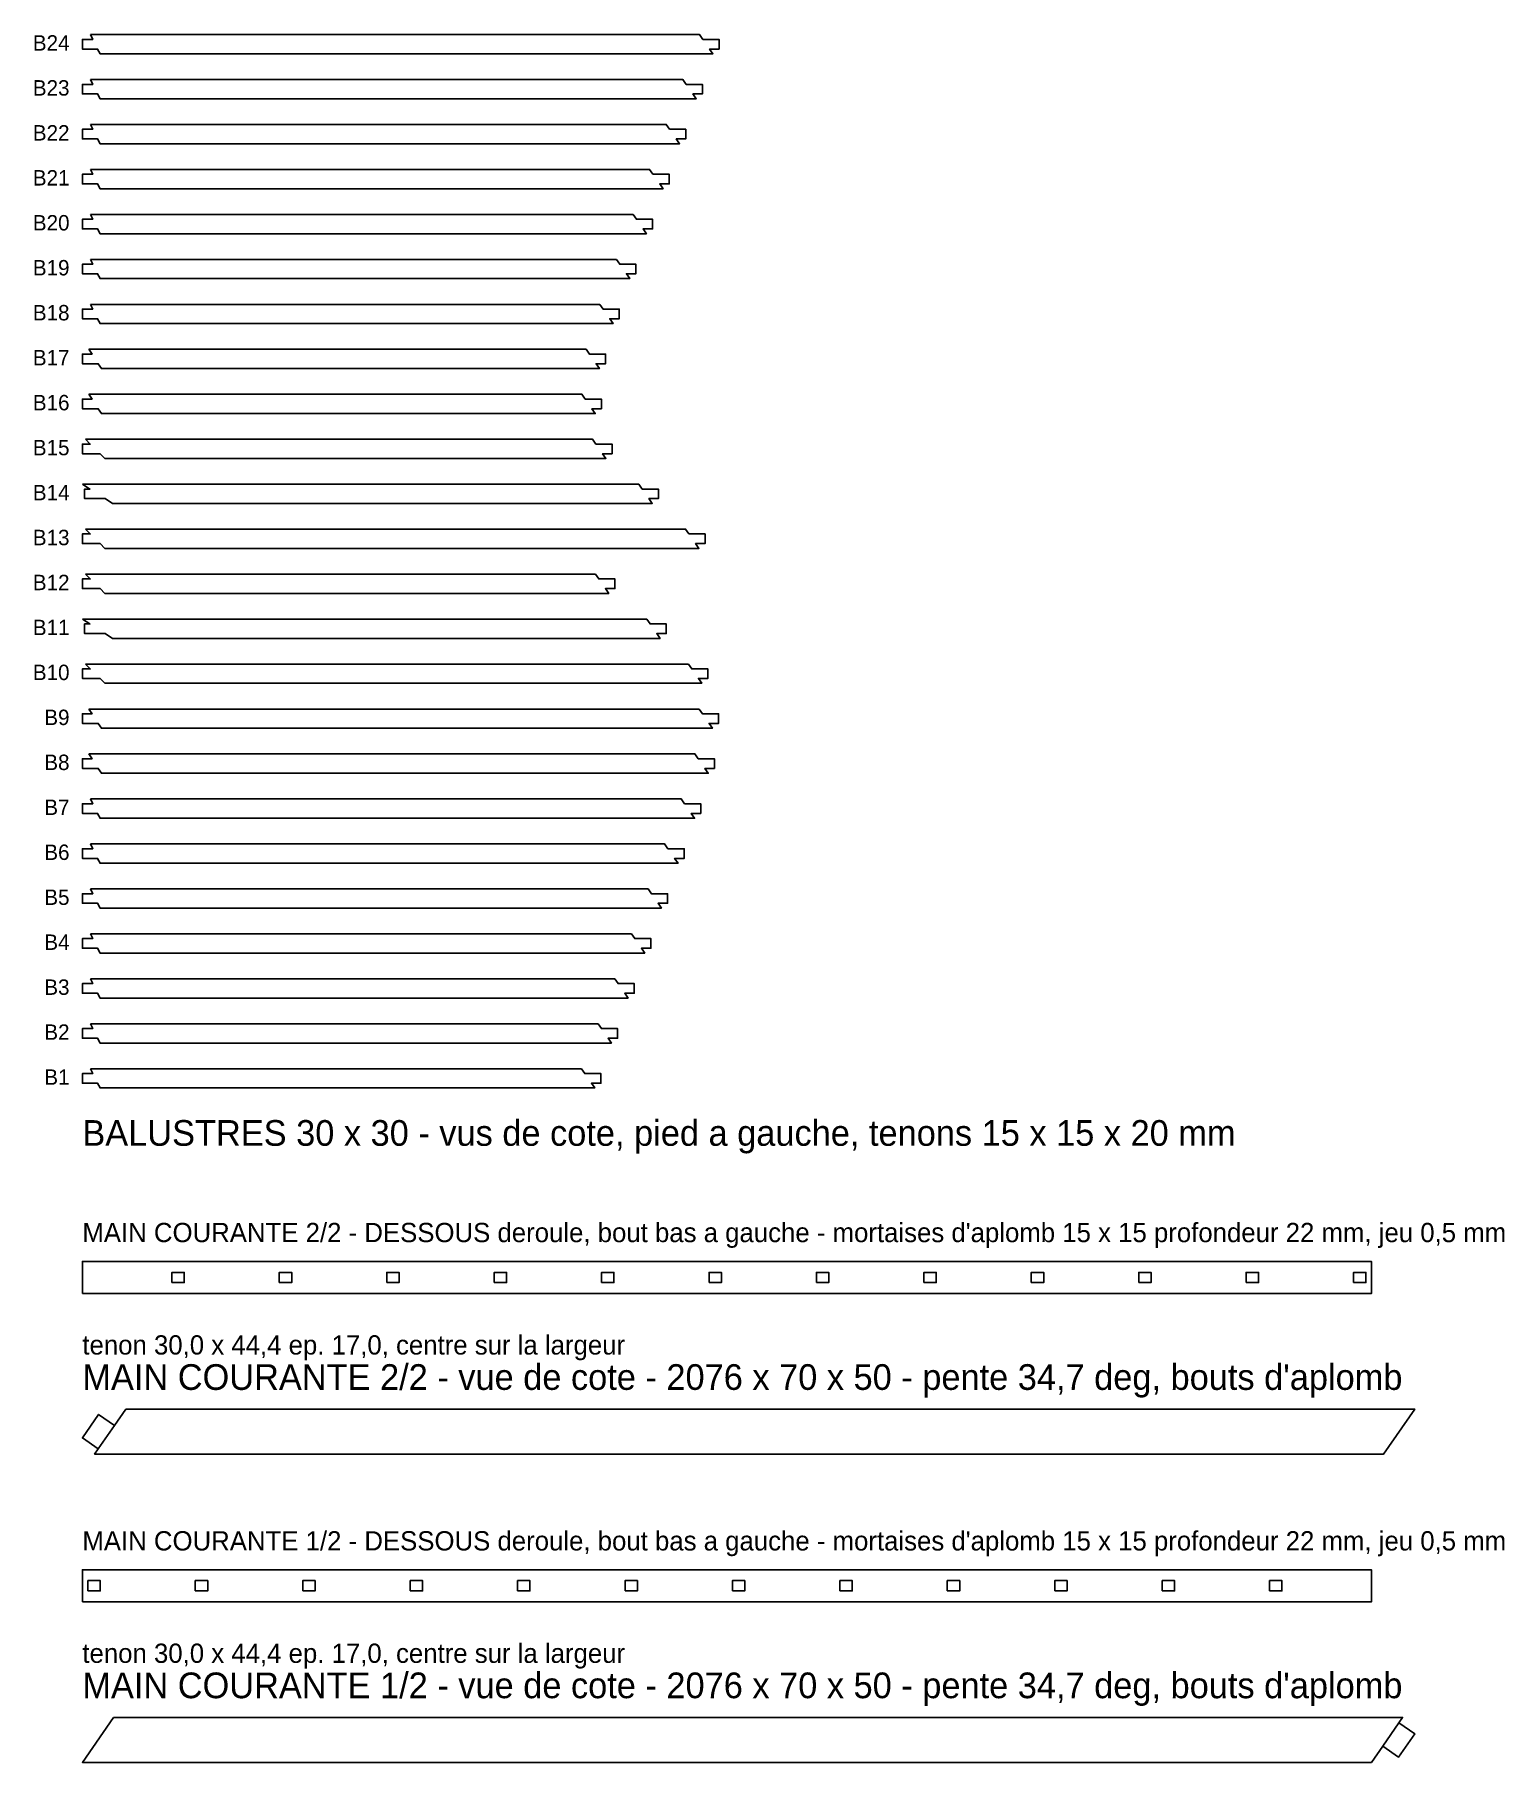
# Model space of a CAD drawing. Header units: millimetres. Extents: x -74 to 2215, y 0 to 2690.
import ezdxf
from ezdxf.enums import TextEntityAlignment as Align

# ---------------------------------------------------------------- set-up
doc = ezdxf.new("R2010")
doc.units = ezdxf.units.MM
for name, color, linetype in [('DECOUPE', 7, 'CONTINUOUS'), ('MORTAISE', 2, 'CONTINUOUS'), ('TENON', 6, 'CONTINUOUS'), ('TEXTE', 3, 'CONTINUOUS')]:
    doc.layers.add(name, color=color, linetype=linetype)

msp = doc.modelspace()

# ---------------------------------------------------------------- linework, layer by layer
at = {"layer": 'DECOUPE'}
for points in [[(12.43, 2690), (16.215, 2682.5), (0, 2682.5), (0, 2667.5), (23.785, 2667.5), (27.57, 2660), (981.975, 2660), (976.777, 2667.5), (991.578, 2667.5), (991.578, 2682.5), (966.38, 2682.5), (961.181, 2690)], [(12.43, 2620), (16.215, 2612.5), (0, 2612.5), (0, 2597.5), (23.785, 2597.5), (27.57, 2590), (956.066, 2590), (950.867, 2597.5), (965.669, 2597.5), (965.669, 2612.5), (940.47, 2612.5), (935.272, 2620)], [(12.43, 2550), (16.215, 2542.5), (0, 2542.5), (0, 2527.5), (23.785, 2527.5), (27.57, 2520), (930.156, 2520), (924.958, 2527.5), (939.759, 2527.5), (939.759, 2542.5), (914.561, 2542.5), (909.363, 2550)], [(12.43, 2480), (16.215, 2472.5), (0, 2472.5), (0, 2457.5), (23.785, 2457.5), (27.57, 2450), (904.247, 2450), (899.048, 2457.5), (913.85, 2457.5), (913.85, 2472.5), (888.652, 2472.5), (883.453, 2480)], [(12.43, 2410), (16.215, 2402.5), (0, 2402.5), (0, 2387.5), (23.785, 2387.5), (27.57, 2380), (878.337, 2380), (873.139, 2387.5), (887.941, 2387.5), (887.941, 2402.5), (862.742, 2402.5), (857.544, 2410)], [(12.43, 2340), (16.215, 2332.5), (0, 2332.5), (0, 2317.5), (23.785, 2317.5), (27.57, 2310), (852.428, 2310), (847.23, 2317.5), (862.031, 2317.5), (862.031, 2332.5), (836.833, 2332.5), (831.634, 2340)], [(12.43, 2270), (16.215, 2262.5), (0, 2262.5), (0, 2247.5), (23.785, 2247.5), (27.57, 2240), (826.519, 2240), (821.32, 2247.5), (836.122, 2247.5), (836.122, 2262.5), (810.923, 2262.5), (805.725, 2270)], [(10.315, 2200), (15.158, 2192.5), (0, 2192.5), (0, 2177.5), (24.842, 2177.5), (29.685, 2170), (805.318, 2170), (800.12, 2177.5), (814.921, 2177.5), (814.921, 2192.5), (789.723, 2192.5), (784.524, 2200)], [(10.315, 2130), (15.158, 2122.5), (0, 2122.5), (0, 2107.5), (24.842, 2107.5), (29.685, 2100), (798.791, 2100), (793.592, 2107.5), (808.394, 2107.5), (808.394, 2122.5), (783.196, 2122.5), (777.997, 2130)], [(4.77, 2060), (12.385, 2052.5), (0, 2052.5), (0, 2037.5), (27.615, 2037.5), (35.23, 2030), (815.337, 2030), (810.138, 2037.5), (824.94, 2037.5), (824.94, 2052.5), (799.741, 2052.5), (794.543, 2060)], [(0, 1990), (11.786, 1982.5), (3.571, 1982.5), (3.571, 1967.5), (35.357, 1967.5), (47.143, 1960), (887.395, 1960), (882.197, 1967.5), (896.998, 1967.5), (896.998, 1982.5), (871.8, 1982.5), (866.601, 1990)], [(4.77, 1920), (12.385, 1912.5), (0, 1912.5), (0, 1897.5), (27.615, 1897.5), (35.23, 1890), (960.149, 1890), (954.951, 1897.5), (969.753, 1897.5), (969.753, 1912.5), (944.554, 1912.5), (939.356, 1920)], [(4.77, 1850), (12.385, 1842.5), (0, 1842.5), (0, 1827.5), (27.615, 1827.5), (35.23, 1820), (819.878, 1820), (814.68, 1827.5), (829.482, 1827.5), (829.482, 1842.5), (804.283, 1842.5), (799.085, 1850)], [(0, 1780), (11.786, 1772.5), (3.571, 1772.5), (3.571, 1757.5), (35.357, 1757.5), (47.143, 1750), (899.775, 1750), (894.577, 1757.5), (909.378, 1757.5), (909.378, 1772.5), (884.18, 1772.5), (878.982, 1780)], [(4.77, 1710), (12.385, 1702.5), (0, 1702.5), (0, 1687.5), (27.615, 1687.5), (35.23, 1680), (964.691, 1680), (959.493, 1687.5), (974.294, 1687.5), (974.294, 1702.5), (949.096, 1702.5), (943.898, 1710)], [(10.315, 1640), (15.158, 1632.5), (0, 1632.5), (0, 1617.5), (24.842, 1617.5), (29.685, 1610), (981.237, 1610), (976.039, 1617.5), (990.84, 1617.5), (990.84, 1632.5), (965.642, 1632.5), (960.443, 1640)], [(10.315, 1570), (15.158, 1562.5), (0, 1562.5), (0, 1547.5), (24.842, 1547.5), (29.685, 1540), (974.71, 1540), (969.511, 1547.5), (984.313, 1547.5), (984.313, 1562.5), (959.115, 1562.5), (953.916, 1570)], [(12.43, 1500), (16.215, 1492.5), (0, 1492.5), (0, 1477.5), (23.785, 1477.5), (27.57, 1470), (953.509, 1470), (948.311, 1477.5), (963.112, 1477.5), (963.112, 1492.5), (937.914, 1492.5), (932.716, 1500)], [(12.43, 1430), (16.215, 1422.5), (0, 1422.5), (0, 1407.5), (23.785, 1407.5), (27.57, 1400), (927.6, 1400), (922.401, 1407.5), (937.203, 1407.5), (937.203, 1422.5), (912.005, 1422.5), (906.806, 1430)], [(12.43, 1360), (16.215, 1352.5), (0, 1352.5), (0, 1337.5), (23.785, 1337.5), (27.57, 1330), (901.69, 1330), (896.492, 1337.5), (911.294, 1337.5), (911.294, 1352.5), (886.095, 1352.5), (880.897, 1360)], [(12.43, 1290), (16.215, 1282.5), (0, 1282.5), (0, 1267.5), (23.785, 1267.5), (27.57, 1260), (875.781, 1260), (870.583, 1267.5), (885.384, 1267.5), (885.384, 1282.5), (860.186, 1282.5), (854.987, 1290)], [(12.43, 1220), (16.215, 1212.5), (0, 1212.5), (0, 1197.5), (23.785, 1197.5), (27.57, 1190), (849.872, 1190), (844.673, 1197.5), (859.475, 1197.5), (859.475, 1212.5), (834.276, 1212.5), (829.078, 1220)], [(12.43, 1150), (16.215, 1142.5), (0, 1142.5), (0, 1127.5), (23.785, 1127.5), (27.57, 1120), (823.962, 1120), (818.764, 1127.5), (833.565, 1127.5), (833.565, 1142.5), (808.367, 1142.5), (803.169, 1150)], [(12.43, 1080), (16.215, 1072.5), (0, 1072.5), (0, 1057.5), (23.785, 1057.5), (27.57, 1050), (798.053, 1050), (792.854, 1057.5), (807.656, 1057.5), (807.656, 1072.5), (782.458, 1072.5), (777.259, 1080)], [(0, 730), (2007.59, 730), (2007.59, 780), (0, 780)], [(67.478, 550), (2075.068, 550), (2026.55, 480), (18.96, 480), (24.656, 488.219), (0, 505.309), (25.28, 541.781), (49.936, 524.691)], [(0, 250), (2007.59, 250), (2007.59, 300), (0, 300)], [(48.518, 70), (2056.108, 70), (2050.412, 61.781), (2075.068, 44.691), (2049.788, 8.219), (2025.132, 25.309), (2007.59, 0), (0, 0)]]:
    msp.add_lwpolyline(points, close=True, dxfattribs=at)
at = {"layer": 'MORTAISE'}
for points in [[(139.423, 747), (158.674, 747), (158.674, 763), (139.423, 763)], [(306.722, 747), (325.973, 747), (325.973, 763), (306.722, 763)], [(474.021, 747), (493.272, 747), (493.272, 763), (474.021, 763)], [(641.32, 747), (660.571, 747), (660.571, 763), (641.32, 763)], [(808.62, 747), (827.87, 747), (827.87, 763), (808.62, 763)], [(975.919, 747), (995.17, 747), (995.17, 763), (975.919, 763)], [(1143.218, 747), (1162.469, 747), (1162.469, 763), (1143.218, 763)], [(1310.517, 747), (1329.768, 747), (1329.768, 763), (1310.517, 763)], [(1477.816, 747), (1497.067, 747), (1497.067, 763), (1477.816, 763)], [(1645.115, 747), (1664.366, 747), (1664.366, 763), (1645.115, 763)], [(1812.415, 747), (1831.665, 747), (1831.665, 763), (1812.415, 763)], [(1979.714, 747), (1998.965, 747), (1998.965, 763), (1979.714, 763)], [(8.625, 267), (27.876, 267), (27.876, 283), (8.625, 283)], [(175.925, 267), (195.175, 267), (195.175, 283), (175.925, 283)], [(343.224, 267), (362.475, 267), (362.475, 283), (343.224, 283)], [(510.523, 267), (529.774, 267), (529.774, 283), (510.523, 283)], [(677.822, 267), (697.073, 267), (697.073, 283), (677.822, 283)], [(845.121, 267), (864.372, 267), (864.372, 283), (845.121, 283)], [(1012.42, 267), (1031.671, 267), (1031.671, 283), (1012.42, 283)], [(1179.72, 267), (1198.97, 267), (1198.97, 283), (1179.72, 283)], [(1347.019, 267), (1366.27, 267), (1366.27, 283), (1347.019, 283)], [(1514.318, 267), (1533.569, 267), (1533.569, 283), (1514.318, 283)], [(1681.617, 267), (1700.868, 267), (1700.868, 283), (1681.617, 283)], [(1848.916, 267), (1868.167, 267), (1868.167, 283), (1848.916, 283)]]:
    msp.add_lwpolyline(points, close=True, dxfattribs=at)
at = {"layer": 'TENON'}
for points in [[(0, 505.309), (24.656, 488.219), (49.936, 524.691), (25.28, 541.781)], [(2025.132, 25.309), (2049.788, 8.219), (2075.068, 44.691), (2050.412, 61.781)]]:
    msp.add_lwpolyline(points, close=True, dxfattribs=at)

# ---------------------------------------------------------------- texts
at = {"layer": 'TEXTE'}
for s, p in [('B24', (-20, 2665)), ('B23', (-20, 2595)), ('B22', (-20, 2525)), ('B21', (-20, 2455)), ('B20', (-20, 2385)), ('B19', (-20, 2315)), ('B18', (-20, 2245)), ('B17', (-20, 2175)), ('B16', (-20, 2105)), ('B15', (-20, 2035)), ('B14', (-20, 1965)), ('B13', (-20, 1895)), ('B12', (-20, 1825)), ('B11', (-20, 1755)), ('B10', (-20, 1685)), ('B9', (-20, 1615)), ('B8', (-20, 1545)), ('B7', (-20, 1475)), ('B6', (-20, 1405)), ('B5', (-20, 1335)), ('B4', (-20, 1265)), ('B3', (-20, 1195)), ('B2', (-20, 1125)), ('B1', (-20, 1055))]:
    msp.add_text(s, height=24, dxfattribs=at).set_placement(p, align=Align.RIGHT)
for s, height, p in [('BALUSTRES 30 x 30 - vus de cote, pied a gauche, tenons 15 x 15 x 20 mm', 40, (0, 960)), ("MAIN COURANTE 2/2 - DESSOUS deroule, bout bas a gauche - mortaises d'aplomb 15 x 15 profondeur 22 mm, jeu 0,5 mm", 30, (0, 810)), ('tenon 30,0 x 44,4 ep. 17,0, centre sur la largeur', 30, (0, 635)), ("MAIN COURANTE 2/2 - vue de cote - 2076 x 70 x 50 - pente 34,7 deg, bouts d'aplomb", 40, (0, 580)), ("MAIN COURANTE 1/2 - DESSOUS deroule, bout bas a gauche - mortaises d'aplomb 15 x 15 profondeur 22 mm, jeu 0,5 mm", 30, (0, 330)), ('tenon 30,0 x 44,4 ep. 17,0, centre sur la largeur', 30, (0, 155)), ("MAIN COURANTE 1/2 - vue de cote - 2076 x 70 x 50 - pente 34,7 deg, bouts d'aplomb", 40, (0, 100))]:
    msp.add_text(s, height=height, dxfattribs=at).set_placement(p)

doc.saveas('drawing.dxf')
